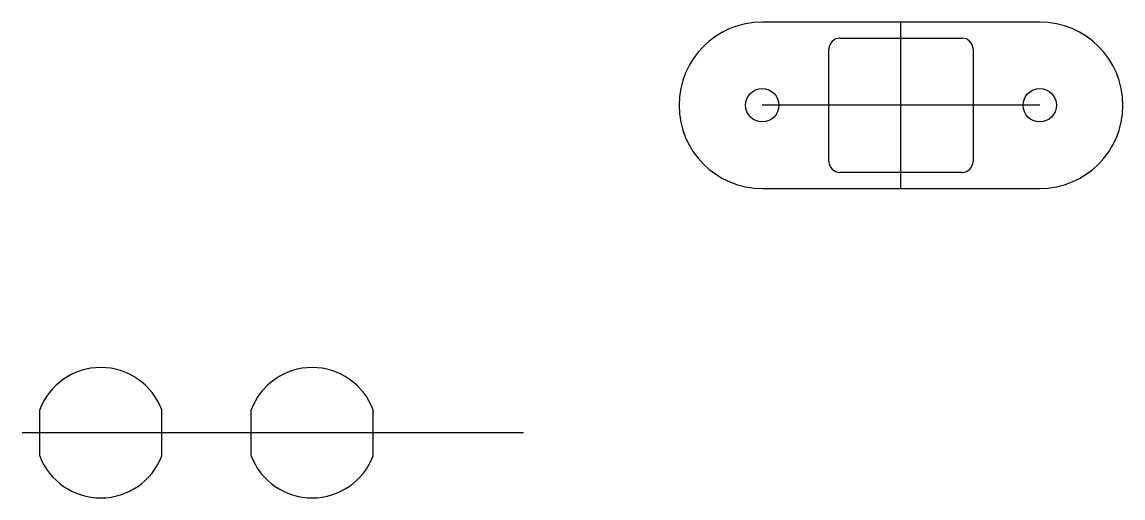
# Model space of a CAD drawing. Extents: x -21 to 324, y -93 to 158.
# Drawn here: x 224.6 to 323.8, y 115.5 to 158.3 of the extents above; entities that cross this region are included whole.
import ezdxf

# ---------------------------------------------------------------- set-up
doc = ezdxf.new("R2010")
doc.units = 0
doc.header["$LTSCALE"] = 10
doc.layers.add('Layer_1', color=7, linetype='CONTINUOUS')

msp = doc.modelspace()

# ---------------------------------------------------------------- linework, layer by layer
at = {"layer": 'Layer_1', "color": 7, "linetype": 'CONTINUOUS'}
for p, q in [((316.312, 158.349), (291.312, 158.349)), ((303.812, 143.349), (303.812, 158.349)), ((298.312, 156.899), (309.312, 156.899)), ((297.312, 145.799), (297.312, 155.899)), ((310.312, 155.899), (310.312, 145.799)), ((316.312, 150.849), (291.312, 150.849)), ((309.312, 144.799), (298.312, 144.799)), ((291.312, 143.349), (316.312, 143.349)), ((226.212, 119.284), (226.212, 123.415)), ((237.212, 119.284), (237.212, 123.415)), ((245.262, 119.284), (245.262, 123.415)), ((256.262, 119.284), (256.262, 123.415)), ((269.812, 121.349), (224.621, 121.349))]:
    msp.add_line(p, q, dxfattribs=at)
for centre in [(291.312, 150.849), (316.312, 150.849)]:
    msp.add_circle(centre, 1.5, dxfattribs=at)
for centre, radius, start, end in [((291.312, 150.849), 7.5, 90, 270), ((316.312, 150.849), 7.5, 270, 90), ((298.312, 155.899), 1, 90, 180), ((309.312, 155.899), 1, 0, 90), ((298.312, 145.799), 1, 180, 270), ((309.312, 145.799), 1, 270, 0), ((231.712, 121.349), 5.875, 20.58197, 159.41803), ((250.762, 121.349), 5.875, 20.58197, 159.41803), ((231.712, 121.349), 5.875, 200.58197, 339.41803), ((250.762, 121.349), 5.875, 200.58197, 339.41803)]:
    msp.add_arc(centre, radius, start, end, dxfattribs=at)

doc.saveas('drawing.dxf')
